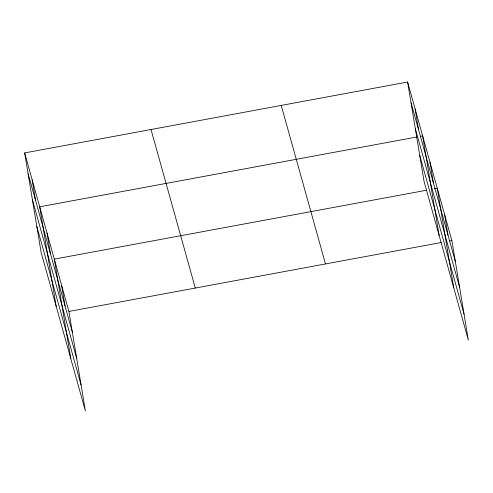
<?xml version="1.0" encoding="UTF-8"?>
<svg xmlns="http://www.w3.org/2000/svg" width="493" height="493" viewBox="0 0 493 493"><rect width="100%" height="100%" fill="white"/><g stroke="black" fill="none" stroke-linecap="round" stroke-linejoin="round"><path stroke-width="0.74" d="M24.65 152.91L68.915 311.44L85.4 410.977L41.129 252.447L24.65 152.91L407.6 82.023L451.871 240.553L468.35 340.09L424.085 181.56L407.6 82.023M416.634 137.036L39.699 206.807L56.177 306.35M420.4 136.339L422.655 135.92L439.134 235.463M426.728 190.187L54.31 259.121L70.789 358.664M434.253 188.794L437.26 188.234L453.739 287.776M68.915 311.44L441.34 242.501M449.616 240.966L451.871 240.553M411.045 102.815L455.316 261.345M415.346 128.802L459.618 287.333M419.777 155.578L464.049 314.109M281.226 105.416L325.497 263.946M151.024 129.517L195.296 288.048M28.095 173.702L72.36 332.233M32.396 199.69L76.662 358.22M36.827 226.466L81.092 384.99M444.569 214.393L448.008 235.192M429.958 162.08L433.402 182.878M415.131 108.971L418.569 129.77M61.613 285.281L65.058 306.079M47.008 232.967L50.446 253.759M32.174 179.859L35.619 200.657"/></g></svg>
